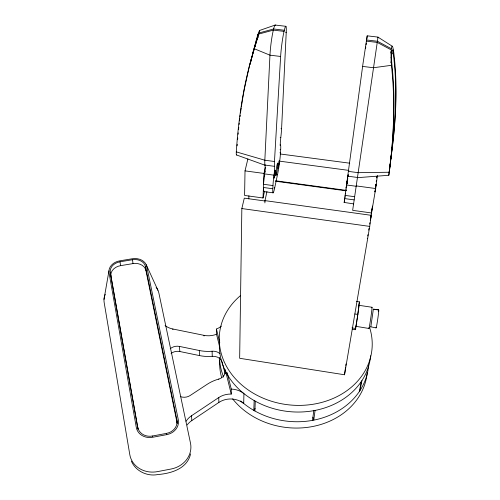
<?xml version="1.0" encoding="UTF-8"?>
<svg xmlns="http://www.w3.org/2000/svg" width="500" height="500" viewBox="0 0 500 500"><rect width="100%" height="100%" fill="white"/><g stroke="black" fill="none" stroke-linecap="round" stroke-linejoin="round"><path stroke-width="0.75" d="M370.712 326.794L376.119 327.931M186.094 421.231A19.812 17.606 -3.6 0 1 191.519 415.756L218.762 397.556A19.556 17.175 0.3 0 1 231.256 394.069L231.269 389.075L227.225 372.706M355.794 326.319L368.894 328.456M265.175 201.031L244.294 198.137L241.844 208.55L239.656 358.288L344.525 374.762L369.725 226.4L371.138 215.688M247.887 158.919L245.019 170.875L244.587 195.438L263.025 197.981L264.481 191.375M248.825 198.881L248.894 195.819M357.5 177.231L357.431 177.675L388.819 175.275L389.15 172.256M254.175 400.562L253.8 410.369L255.119 408.55M263.025 197.981L263.988 173.438L265.331 167.438M254.894 410.988L255.281 401.188M264.894 202.906L264.988 200.631L266.95 191.637M353.675 203.369L353.594 203.881L344.156 202.438L362.994 63.65L367.194 35.831L378.019 37.1L357.444 177.581M264.237 191.1A15.719 1.388 -82.1 0 1 263.438 187.481L272.8 188.762A15.731 1.244 -82.1 0 0 274.7 187.838L277.556 174.406A15.581 1.219 -82.1 0 0 280.494 152.806L280.675 149.575A15.644 1.225 -82.2 0 0 280.469 145.081A9.438 0.737 -82.3 0 1 280.794 137.469A16.087 1.288 -82.3 0 0 281.588 128.731L286.231 32.337A18.231 1.575 -82.8 0 0 284.312 30.256L273.619 28.988L258.956 32.987L256.669 41.119M272.8 188.762L272.962 185.562A15.794 1.256 -82.1 0 1 273.994 175.169A9.712 0.787 -82.1 0 0 274.55 166.344A16.206 1.312 -82.2 0 1 274.469 161.5L280.625 56.463A18.244 1.575 -82.8 0 1 284.05 31.381L284.312 30.256M367.2 35.881L366.887 38.688M237.125 145.844L237.244 144.269M237.625 139.544L237.756 137.988M389.25 171.894L389.7 168.056M238.088 134.269L238.219 132.887M346.725 185.212L346.75 185.012M376.1 184.213L375.744 186.906M238.562 129.412L238.781 127.306M358.756 307.081L358.906 305.306L372.006 307.262M390.531 161.812L390.15 165.019M239.081 124.5L239.25 123.075M239.5 120.938L239.75 118.8M389.225 171.6L389.625 168.337M389.781 167.037L390.175 163.794M390.256 163.15L390.656 159.913M389.781 167.406L390.725 159.619M358.706 307.525L357.3 317.681M389.956 166.606L390.087 165.55M390.756 159.381C395.656 124 397.819 88.019 393.144 52.494L391.538 54.619M389.894 167.138L389.556 169.756M388.837 175.231C393.744 139.05 395.481 101.8 391.425 65.312L373.519 67.731L362.619 66.413M376.756 177.944L376.906 176.319L376.756 177.025M240.025 116.631L240.212 115.194M390.763 159.05C395.856 122.975 398.2 86.269 393.431 50.019M375.062 190.65L374.925 191.944L375.175 190.65M389.531 169.988L389.25 171.994M312.512 420.375L313.788 410.65M347.244 180.725L347.113 181.706M366.763 39.656L366.469 41.837M352.262 329.263L355.213 329.712L355.694 328.475L357.869 314.438L359.519 301.913L356.538 301.475M371.031 215.625L370.637 218.656L370.863 217.587M371.231 214.106L371.531 211.831M371.731 210.312L371.931 208.8M370.288 220.688L372.463 206.081M347.738 176.163L357.463 177.469L352.65 210.35L371.556 212.963L375.688 188.538L377.4 175.456M315.062 410.412L313.769 420.138L312.913 417.269M355.213 329.712L355.5 327.519M365.575 48.5L365.775 47.019M366.075 44.8L366.275 43.319M344.525 374.762L345.575 367.025M345.781 365.475L345.994 363.925M240.487 113.025L241.206 107.919M347.106 182.325L346.912 183.725L347.275 181.912M348.106 176.238L348.256 175.162M347.275 181.163L346.794 183.925M375.238 189.387L375.469 187.794M376.419 180.419L376.238 181.688M346.613 184.638L346.156 188.038L346.262 187.463M347.362 180.525L347.556 179.2M353.594 203.894L353.663 203.419M377.919 37.794L378.006 37.156M347.75 177.862L347.55 180.094M347.644 179.438L347.744 178.769M375.631 187.719L375.269 190.044M367.731 235.956L367.925 234.669M369.75 224.031L369.944 222.719M348.025 176.019L348.25 174.544M357.188 318.431L356.969 319.881M241.425 106.45L242.213 101.287M347.125 183.8L347.287 182.744M375.737 184.994L375.838 184.363M345.019 197.444L345.15 196.581M345.55 194.006L345.681 193.15M346.081 190.581L346.213 189.731M346.606 187.181L346.737 186.331M358.75 305.069L358.988 303.544M346.294 187.25L347.244 180.481M356.856 320.581L356.281 324.125M344.719 199.369L344.356 201.594M375.763 185.888L376.044 184.244M242.338 100.544L243.206 95.331M368.694 230.125L368.981 228.431M108.95 270.875L104 299.406M356.206 324.581L355.819 326.481M243.337 94.581L244.288 89.325M344.269 202.081L344.162 202.587M244.438 88.569L249.644 64.969L255.263 45.281M359.35 391.5L361.312 381.531M359.963 390.575L361.931 380.6M250.044 64.444L256.394 39.556L258.131 33.919L259.237 33.744M250.65 62.069L251.919 56.463M358.787 305.688L358.913 305.344M256.413 41.487L258.363 34.087L252.675 53.219M256.4 41.544L254.306 48.75C243.831 82.163 238.631 117.013 236.287 151.881L264.837 160.212L274.469 161.5M373.25 309.387L378.719 309.894L373.356 309.1L370.788 327.081M256.644 41.2L255.431 45.163M359.162 303L359.519 301.913M190.588 453.875C187.319 468.75 171.131 473.494 157.819 474.55C147.344 476.662 135.594 471.181 131.4 461.163M187.162 424.956A19.663 17.525 -3.7 0 1 191.806 420.575L218.844 402.456A19.412 17.1 0.3 0 1 243.706 403.469L243.925 393.606A19.706 17.25 0.3 0 0 231.269 389.075M180.3 396.562A9.637 8.312 -5.1 0 0 190.125 395.525L207.131 384.331A39.125 34.369 0.3 0 1 218.8 379.062A9.513 8.125 -1.4 0 0 225.369 370.288L231.256 394.069M254.856 46.575L255.544 46.2M275.006 25.106L259.394 30.531M258.669 34.1L273.344 30.113L284.05 31.381M390.681 51.925L391.806 51.662L391.656 52.812L390.562 52.894M110.319 272.5L137.713 427.212A12.831 11.269 -10.5 0 0 152.425 436.025L166.525 433.387A12.794 11.25 -8.7 0 0 176.9 419.931L145.519 266.637A11.463 9.006 -6.8 0 0 132.513 259.725L120.025 261.794A11.494 9.025 -7.7 0 0 110.319 272.5L110.719 275.144M118.669 320.213L110.906 276.337A11.438 9.006 -7.8 0 1 120.556 265.656L132.988 263.594A11.406 8.988 -6.9 0 1 145.931 270.487L177.188 423.394L176.9 419.931M389.256 172.237L358.162 172.681L348.344 171.369M275.369 25.069L285.944 26.319M366.475 39.969L377.406 41.256L391.381 48.725L391.225 49.875L377.238 42.406L366.294 41.112M285.581 32.262L286.231 32.337M280.625 56.463L269.956 55.169L254.306 48.75M281 128.65L281.588 128.731M280.212 137.394L280.794 137.469M279.894 145.006L280.469 145.081M280.106 149.5L280.675 149.575M279.925 152.731L280.494 152.806M280.181 153.975L349.738 163.2M278.888 161.062L348.963 170.413M274.55 166.344L265.006 165.062A9.7 0.881 -82.2 0 1 264.538 173.888A15.781 1.394 -82.2 0 0 263.562 184.281L272.962 185.562M276.994 174.325L277.556 174.406M245.019 170.875L263.988 173.438M356.225 185.906L375.688 188.538M264.538 173.888L273.994 175.169M346.538 184.975L356.175 186.275M275.575 180.775L346.006 190.344M275.538 181.231L346.125 190.825M345.069 195.4L354.644 196.706M274.131 187.756L274.7 187.838M344.637 198.588L354.175 199.894M263.888 191.569L273.144 192.844M264.988 200.631L371.244 215.325M241.844 208.55L369.725 226.4M354.862 313.988L357.869 314.438M351.956 327.906L355.694 328.475M165.087 325.562A18.275 14.95 -4.4 0 0 172.838 329L204.025 335.35A18.344 15.106 -1.8 0 0 216.525 334.237L219.662 346.981M170.244 348.756A9.406 7.912 -5.2 0 1 179.456 346.419L199.319 350.513A36.694 30.225 -1.8 0 0 212.119 351.238A9.431 7.987 -1.6 0 1 219.944 353.706M171.081 353.5A9.338 7.887 -5.2 0 1 179.812 351.512L199.537 355.594A36.438 30.119 -1.8 0 0 212.25 356.312A9.363 7.956 -1.6 0 1 222.3 362.537L222.669 364.031M257.731 36.831L258.256 36.994M236.319 151.775A9.681 0.956 -81 0 0 236.5 154.956L265.219 165.3A17.85 1.613 -82.3 0 0 265.3 165.175M378.381 37.381L392.381 46.3A10.875 1.512 88 0 0 391.344 48.45M390.631 62.013L391.756 63.069C395.369 95.7 394.294 128.7 390.594 161.275L390.412 159.088M146.194 264.681L157.925 290.256M257.506 36.312L258.05 37.519M221.369 326.156A18.475 15.156 -1.8 0 1 216.431 329.025L219.781 342.569M222.856 364.787L225.081 373.856M118.806 320.981L123.681 348.506M123.806 349.237L127.125 367.981M127.263 368.738L130.681 388.069M130.812 388.787L132.625 399.031M132.756 399.775L137.95 429.125L137.713 427.212M110.756 275.381L110.906 276.337M120.025 261.794L120.556 265.656M152.425 436.025L152.481 436.456M132.513 259.725L132.988 263.594M145.519 266.637L145.931 270.487M166.525 433.387L166.569 433.819M369.331 226.337L369.363 226.65M172.838 329L172.887 329.65M179.456 346.419L179.812 351.512M191.519 415.756L191.806 420.575M367.325 238.188L367.344 238.538M199.319 350.513L199.537 355.594M204.025 335.35L204.05 336M212.119 351.238L212.25 356.312M216.431 329.025L216.525 334.237M218.8 379.062L218.806 379.375M218.762 397.556L218.844 402.456M225.231 369.606L225.256 373.375M367.2 372.663A74.056 62.575 6.7 0 1 312.7 426.506A74.056 62.575 6.7 0 1 232.65 398.881M221.6 377.431A74.056 62.575 6.7 0 1 219.662 360.306M368.619 365.169A74.775 62.888 6.5 0 1 320.069 418.638A74.775 62.888 6.5 0 1 240.725 400.925M223.663 377.088A74.775 62.888 6.5 0 1 219.513 357.331M370.613 355.763A75.875 63.35 6.4 0 1 288.863 411.569A75.875 63.35 6.4 0 1 219.662 340.281M105.225 294.331A21.669 17.381 -8.2 0 0 104.169 302.581L129.8 454.65A24.1 21.519 -11.6 0 0 157.513 471.619L171.125 469.012A24.019 21.488 -9.6 0 0 190.5 443.175L158.925 293.269A21.612 17.35 -7.2 0 0 156.137 287.312M371.8 307.838A10.719 0.344 -81.7 0 1 370.794 317.925A10.719 0.344 -81.7 0 1 368.888 327.85M378.281 311.569A9.119 0.356 -81.7 0 1 377.931 317.844A9.119 0.356 -81.7 0 1 376.075 327.269M369.6 327.456A76.625 63.663 6.2 0 1 276.944 402.762A76.625 63.663 6.2 0 1 240.287 295.781M236.737 154.781A9.675 0.963 -81.3 0 1 236.525 154.956M265.194 165.294A16.188 1.456 -82.3 0 1 264.837 160.212L269.956 55.169A18.225 1.756 -82.9 0 1 273.344 30.113L273.619 28.988A18.206 1.75 -82.9 0 1 275.512 25.325M259.331 30.744A10.756 0.45 -72.7 0 1 259.244 32.15M257.887 34.95A11.325 0.431 -73.8 0 1 259.237 31.081M264.625 176.169A3.981 0.356 -82.2 0 1 264.756 174.375M265.012 172.369A3.981 0.356 -82.2 0 1 265.262 170.919M391.463 64.969A11.45 1.212 88.2 0 1 391 57.344M391.044 57.281A10.888 1.35 88.3 0 1 391.275 50.2M392.388 46.413A11.45 1.55 89 0 1 393.381 50.35M391.781 62.881A7.625 0.85 88.4 0 1 391.481 57.763A7.262 0.906 88.6 0 1 391.669 52.931M391.788 51.513A7.256 0.975 88.3 0 1 392.456 50.062M392.463 50.062A7.625 1 89.1 0 1 393.125 52.625M278.181 167.919L278.269 168.538L279.306 160.9L278.181 167.919M166.769 434.631L152.656 437.275A14.256 12.519 -10.5 0 1 136.306 427.475L109.056 272.712A12.769 10.025 -7.7 0 1 119.844 260.819L132.325 258.756A12.731 10.006 -6.8 0 1 146.769 266.431L178.287 419.669A14.212 12.5 -8.7 0 1 166.769 434.631M276.675 173.125A6.481 0.512 -82.1 0 0 277.681 163.05A6.481 0.512 -82.1 0 0 275.919 172.169A6.481 0.512 -82.1 0 0 276.675 173.125M274.619 176.575A3.981 0.319 -82.1 0 0 275.231 170.406A3.981 0.319 -82.1 0 0 274.137 176.038A3.981 0.319 -82.1 0 0 274.619 176.575"/></g></svg>
